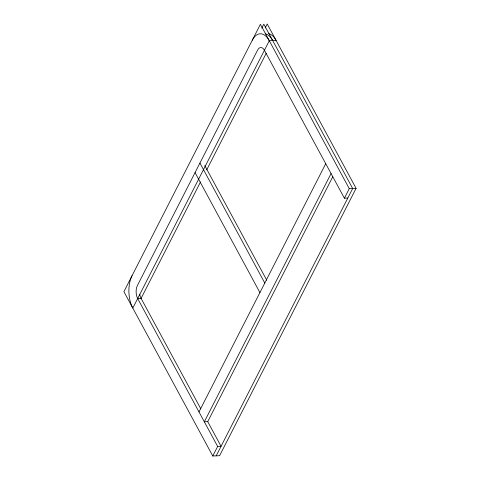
<?xml version="1.0" encoding="UTF-8"?>
<svg xmlns="http://www.w3.org/2000/svg" width="480" height="480" viewBox="0 0 480 480"><rect width="100%" height="100%" fill="white"/><g stroke="black" fill="none" stroke-linecap="round" stroke-linejoin="round"><path stroke-width="0.72" d="M261.768 28.152L263.814 24.15L352.68 188.502L216.186 455.85M265.176 28.002L267.222 24L356.088 188.352L219.594 455.7L212.778 456L123.912 291.648L260.406 24.3L349.272 188.652L344.394 198.204L347.802 198.054M268.704 33.636A22.896 12.012 87.5 0 1 276.108 40.434L269.292 40.734L132.798 308.082A22.896 12.012 87.5 0 1 132.036 275.736M140.976 298.596L200.538 181.926M206.664 169.926L266.232 53.256M198.99 411.936L325.734 163.686M331.068 173.55L204.324 421.8L207.732 421.65L332.772 176.736M212.778 456L217.656 446.454L137.676 298.536A9.156 4.806 87.5 0 1 137.37 285.594L257.61 50.076A9.156 4.806 87.5 0 1 264.42 50.286L344.394 198.204M349.272 188.652L356.088 188.352M137.676 298.536L141.084 298.386L200.802 408.828M217.656 446.454L221.064 446.304L207.552 421.32M204.762 165.546L266.784 280.254M199.932 163.062L264.798 283.038M195.054 172.608L259.926 292.59M265.296 33.792A22.896 12.012 87.5 0 1 272.7 40.584M252.282 40.212A22.896 12.012 87.5 0 1 269.292 40.734M141.084 298.386A9.156 4.806 87.5 0 1 139.74 294.246"/></g></svg>
